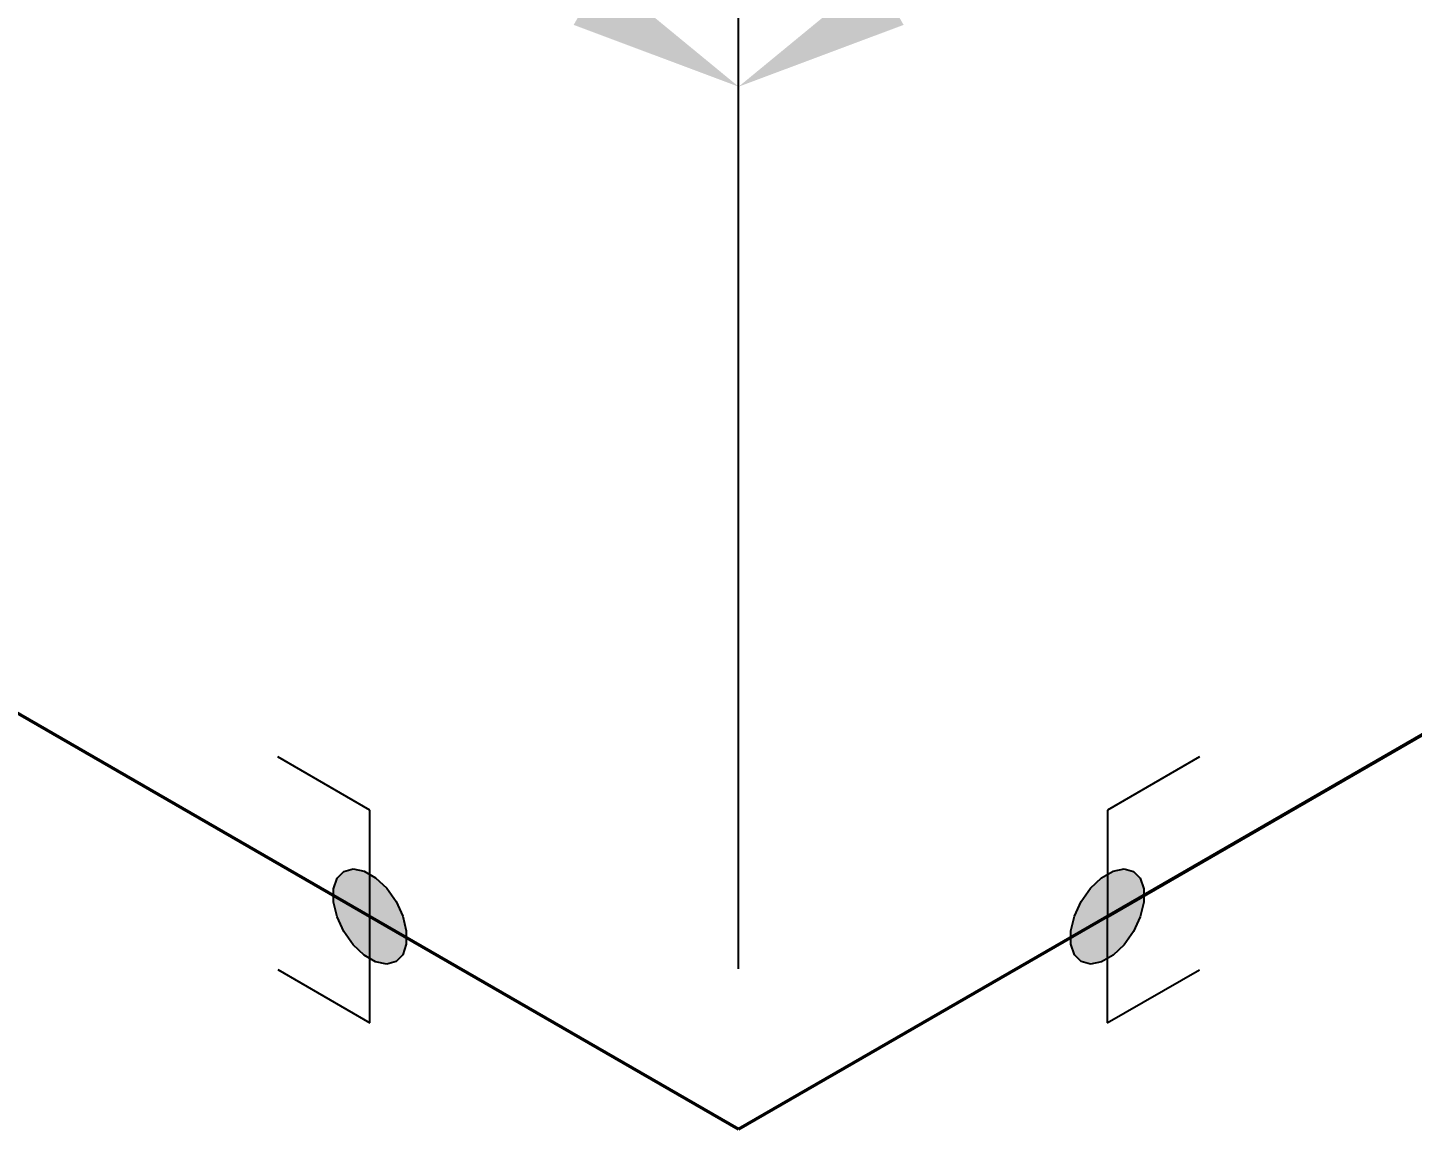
# Model space of a CAD drawing. Header units: millimetres. Extents: x 0 to 594, y 0 to 420.
# Drawn here: x 217.09 to 237.01, y 274.15 to 290 of the extents above; entities that cross this region are included whole.
import ezdxf

# ---------------------------------------------------------------- set-up
doc = ezdxf.new("R2010")
doc.units = ezdxf.units.MM
doc.header["$LTSCALE"] = 0.25
doc.layers.add('용접', color=1, linetype='Continuous')
doc.layers.add('치수', color=1, linetype='Continuous')
doc.layers.add('파이프 작은 보어', color=30, linetype='Continuous', lineweight=50)
doc.styles.add('AdskIsoMetric', font='arial.ttf', dxfattribs={"width": 0.8, "height": 2.5})
doc.styles.add('AdskIsoMetric-30', font='arial.ttf', dxfattribs={"width": 0.8, "height": 2.5})
doc.styles.add('AdskIsoMetric30', font='arial.ttf', dxfattribs={"width": 0.8, "oblique": 30, "height": 2.5})
doc.dimstyles.new('AdskIsoMetric', dxfattribs={"dimtxt": 2.5, "dimasz": 2.5, "dimexe": 1, "dimexo": 2, "dimgap": 0.8, "dimtad": 1, "dimdec": 0, "dimrnd": 1, "dimzin": 0, "dimdsep": 46, "dimtxsty": 'AdskIsoMetric', "dimcen": 0, "dimclrt": 7, "dimadec": 0, "dimazin": 0, "dimtfac": 1, "dimtdec": 0, "dimtmove": 1, "dimatfit": 3, "dimfxl": 0, "dimfrac": 2, "dimtolj": 1, "dimtzin": 0, "dimarcsym": 0})

# ---------------------------------------------------------------- blocks, each defined once
blk = doc.blocks.new('*D72')
at = {"layer": 'Defpoints', "color": 0}
for p in [(195.71, 307.403), (195.71, 292.403), (227.318, 274.155)]:
    blk.add_point(p, dxfattribs=at)
at = {"layer": '치수', "color": 0, "lineweight": -2}
for p, q in [((195.71, 294.713), (195.71, 308.558)), ((225.153, 290.405), (197.875, 306.153)), ((227.318, 276.464), (227.318, 290.309))]:
    blk.add_line(p, q, dxfattribs=at)
at = {"layer": '치수', "color": 0}
for points in [[(198.084, 306.514), (197.667, 305.793), (195.71, 307.403)], [(225.361, 290.765), (224.945, 290.044), (227.318, 289.155)]]:
    blk.add_solid(points, dxfattribs=at)
at = {"layer": '치수', "color": 7, "insert": (211.514, 300.896), "char_height": 2.5, "attachment_point": 5, "rotation": 330, "style": 'AdskIsoMetric-30'}
blk.add_mtext('\\A1;1455', dxfattribs=at)
blk = doc.blocks.new('*D73')
at = {"layer": 'Defpoints', "color": 0}
for p in [(255.381, 290.357), (227.318, 289.155), (227.318, 274.155)]:
    blk.add_point(p, dxfattribs=at)
at = {"layer": '치수', "color": 0, "lineweight": -2}
for p, q in [((255.381, 292.666), (255.381, 306.512)), ((253.216, 304.107), (229.483, 290.405)), ((227.318, 276.464), (227.318, 290.309))]:
    blk.add_line(p, q, dxfattribs=at)
at = {"layer": '치수', "color": 0}
for points in [[(253.008, 304.468), (253.425, 303.746), (255.381, 305.357)], [(229.275, 290.765), (229.691, 290.044), (227.318, 289.155)]]:
    blk.add_solid(points, dxfattribs=at)
at = {"layer": '치수', "color": 7, "insert": (244.869, 301.905), "char_height": 2.5, "attachment_point": 5, "rotation": 30, "style": 'AdskIsoMetric30'}
blk.add_mtext('\\A1;4792', dxfattribs=at)
blk = doc.blocks.new('엘보우-15-Iso2DSkew90')
at = {"color": 0, "linetype": 'ByBlock', "lineweight": -2, "extrusion": (-3.53781e-09, -0.816497, -0.57735)}
for p, q in [((0, 0), (-5.303, 3.062)), ((5.303, 3.062), (0, 0)), ((0, 0), (0, 0))]:
    blk.add_line(p, q, dxfattribs=at)
blk = doc.blocks.new('SocketWeld-1-IsoRight')
blk.add_hatch(color=256).paths.add_polyline_path([(0.0055, 0.0371), (0.0057, 0.0369), (0.006, 0.0367), (0.0062, 0.0365), (0.0064, 0.0363), (0.0066, 0.0361), (0.0068, 0.0359), (0.007, 0.0357), (0.0072, 0.0355), (0.0075, 0.0353), (0.0077, 0.0351), (0.0079, 0.0349), (0.0081, 0.0347), (0.0083, 0.0345), (0.0085, 0.0343), (0.0088, 0.0341), (0.009, 0.0339), (0.0092, 0.0337), (0.0094, 0.0334), (0.0096, 0.0332), (0.0098, 0.033), (0.01, 0.0328), (0.0103, 0.0326), (0.0105, 0.0324), (0.0107, 0.0322), (0.0109, 0.032), (0.0111, 0.0318), (0.0113, 0.0316), (0.0115, 0.0314), (0.0118, 0.0312), (0.012, 0.031), (0.0122, 0.0308), (0.0124, 0.0306), (0.0126, 0.0304), (0.0128, 0.0302), (0.013, 0.03), (0.0133, 0.0298), (0.0135, 0.0296), (0.0137, 0.0294), (0.0139, 0.0292), (0.0141, 0.0289), (0.0143, 0.0287), (0.0145, 0.0285), (0.0148, 0.0283), (0.015, 0.0281), (0.0152, 0.0279), (0.0154, 0.0277), (0.0156, 0.0275), (0.0158, 0.0273), (0.0161, 0.0271), (0.0161, 0.0271), (0.0162, 0.0268), (0.0164, 0.0266), (0.0166, 0.0263), (0.0168, 0.0261), (0.017, 0.0258), (0.0171, 0.0256), (0.0173, 0.0253), (0.0175, 0.025), (0.0177, 0.0248), (0.0179, 0.0245), (0.0181, 0.0243), (0.0182, 0.024), (0.0184, 0.0237), (0.0186, 0.0235), (0.0188, 0.0232), (0.019, 0.023), (0.0192, 0.0227), (0.0193, 0.0225), (0.0195, 0.0222), (0.0197, 0.0219), (0.0199, 0.0217), (0.0201, 0.0214), (0.0203, 0.0212), (0.0204, 0.0209), (0.0206, 0.0206), (0.0208, 0.0204), (0.021, 0.0201), (0.0212, 0.0199), (0.0213, 0.0196), (0.0215, 0.0193), (0.0217, 0.0191), (0.0219, 0.0188), (0.0221, 0.0186), (0.0223, 0.0183), (0.0224, 0.0181), (0.0226, 0.0178), (0.0228, 0.0175), (0.023, 0.0173), (0.0232, 0.017), (0.0234, 0.0168), (0.0235, 0.0165), (0.0237, 0.0162), (0.0239, 0.016), (0.0241, 0.0157), (0.0243, 0.0155), (0.0245, 0.0152), (0.0246, 0.015), (0.0248, 0.0147), (0.025, 0.0144), (0.025, 0.0144), (0.0251, 0.0141), (0.0253, 0.0139), (0.0254, 0.0136), (0.0255, 0.0133), (0.0257, 0.013), (0.0258, 0.0127), (0.0259, 0.0124), (0.0261, 0.0121), (0.0262, 0.0118), (0.0263, 0.0116), (0.0265, 0.0113), (0.0266, 0.011), (0.0267, 0.0107), (0.0269, 0.0104), (0.027, 0.0101), (0.0271, 0.0098), (0.0273, 0.0095), (0.0274, 0.0093), (0.0275, 0.009), (0.0277, 0.0087), (0.0278, 0.0084), (0.0279, 0.0081), (0.0281, 0.0078), (0.0282, 0.0075), (0.0283, 0.0072), (0.0284, 0.007), (0.0286, 0.0067), (0.0287, 0.0064), (0.0288, 0.0061), (0.029, 0.0058), (0.0291, 0.0055), (0.0292, 0.0052), (0.0294, 0.0049), (0.0295, 0.0047), (0.0296, 0.0044), (0.0298, 0.0041), (0.0299, 0.0038), (0.03, 0.0035), (0.0302, 0.0032), (0.0303, 0.0029), (0.0304, 0.0026), (0.0306, 0.0024), (0.0307, 0.0021), (0.0308, 0.0018), (0.031, 0.0015), (0.0311, 0.0012), (0.0312, 0.0009), (0.0314, 0.0006), (0.0315, 0.0003), (0.0315, 0.0003), (0.0316, 0.0001), (0.0316, -0.0002), (0.0317, -0.0005), (0.0318, -0.0008), (0.0319, -0.0011), (0.0319, -0.0014), (0.032, -0.0017), (0.0321, -0.002), (0.0321, -0.0022), (0.0322, -0.0025), (0.0323, -0.0028), (0.0323, -0.0031), (0.0324, -0.0034), (0.0325, -0.0037), (0.0325, -0.004), (0.0326, -0.0043), (0.0327, -0.0046), (0.0328, -0.0048), (0.0328, -0.0051), (0.0329, -0.0054), (0.033, -0.0057), (0.033, -0.006), (0.0331, -0.0063), (0.0332, -0.0066), (0.0332, -0.0069), (0.0333, -0.0071), (0.0334, -0.0074), (0.0335, -0.0077), (0.0335, -0.008), (0.0336, -0.0083), (0.0337, -0.0086), (0.0337, -0.0089), (0.0338, -0.0092), (0.0339, -0.0095), (0.0339, -0.0097), (0.034, -0.01), (0.0341, -0.0103), (0.0342, -0.0106), (0.0342, -0.0109), (0.0343, -0.0112), (0.0344, -0.0115), (0.0344, -0.0118), (0.0345, -0.012), (0.0346, -0.0123), (0.0346, -0.0126), (0.0347, -0.0129), (0.0348, -0.0132), (0.0349, -0.0135), (0.0349, -0.0138), (0.0349, -0.0138), (0.0349, -0.014), (0.0349, -0.0143), (0.0349, -0.0146), (0.0349, -0.0148), (0.0349, -0.0151), (0.0349, -0.0153), (0.0349, -0.0156), (0.0349, -0.0159), (0.0349, -0.0161), (0.0349, -0.0164), (0.0349, -0.0166), (0.0349, -0.0169), (0.0349, -0.0172), (0.0349, -0.0174), (0.0349, -0.0177), (0.0349, -0.0179), (0.0349, -0.0182), (0.0349, -0.0185), (0.0349, -0.0187), (0.0349, -0.019), (0.0349, -0.0192), (0.0349, -0.0195), (0.0349, -0.0198), (0.0349, -0.02), (0.0349, -0.0203), (0.0349, -0.0206), (0.0349, -0.0208), (0.0349, -0.0211), (0.0349, -0.0213), (0.0349, -0.0216), (0.0349, -0.0219), (0.0349, -0.0221), (0.0349, -0.0224), (0.0349, -0.0226), (0.0349, -0.0229), (0.0349, -0.0232), (0.0349, -0.0234), (0.0349, -0.0237), (0.0349, -0.0239), (0.0349, -0.0242), (0.0349, -0.0245), (0.0349, -0.0247), (0.0349, -0.025), (0.0349, -0.0252), (0.0349, -0.0255), (0.0349, -0.0258), (0.0349, -0.026), (0.0349, -0.0263), (0.0349, -0.0265), (0.0349, -0.0265), (0.0349, -0.0268), (0.0348, -0.027), (0.0347, -0.0272), (0.0346, -0.0274), (0.0346, -0.0276), (0.0345, -0.0278), (0.0344, -0.028), (0.0344, -0.0282), (0.0343, -0.0284), (0.0342, -0.0286), (0.0342, -0.0288), (0.0341, -0.029), (0.034, -0.0292), (0.0339, -0.0295), (0.0339, -0.0297), (0.0338, -0.0299), (0.0337, -0.0301), (0.0337, -0.0303), (0.0336, -0.0305), (0.0335, -0.0307), (0.0335, -0.0309), (0.0334, -0.0311), (0.0333, -0.0313), (0.0332, -0.0315), (0.0332, -0.0317), (0.0331, -0.0319), (0.033, -0.0322), (0.033, -0.0324), (0.0329, -0.0326), (0.0328, -0.0328), (0.0328, -0.033), (0.0327, -0.0332), (0.0326, -0.0334), (0.0325, -0.0336), (0.0325, -0.0338), (0.0324, -0.034), (0.0323, -0.0342), (0.0323, -0.0344), (0.0322, -0.0346), (0.0321, -0.0349), (0.0321, -0.0351), (0.032, -0.0353), (0.0319, -0.0355), (0.0319, -0.0357), (0.0318, -0.0359), (0.0317, -0.0361), (0.0316, -0.0363), (0.0316, -0.0365), (0.0315, -0.0367), (0.0315, -0.0367), (0.0314, -0.0369), (0.0312, -0.037), (0.0311, -0.0371), (0.031, -0.0373), (0.0308, -0.0374), (0.0307, -0.0375), (0.0306, -0.0377), (0.0304, -0.0378), (0.0303, -0.0379), (0.0302, -0.0381), (0.03, -0.0382), (0.0299, -0.0383), (0.0298, -0.0385), (0.0296, -0.0386), (0.0295, -0.0387), (0.0294, -0.0389), (0.0292, -0.039), (0.0291, -0.0391), (0.029, -0.0393), (0.0288, -0.0394), (0.0287, -0.0395), (0.0286, -0.0397), (0.0284, -0.0398), (0.0283, -0.0399), (0.0282, -0.0401), (0.0281, -0.0402), (0.0279, -0.0403), (0.0278, -0.0405), (0.0277, -0.0406), (0.0275, -0.0408), (0.0274, -0.0409), (0.0273, -0.041), (0.0271, -0.0412), (0.027, -0.0413), (0.0269, -0.0414), (0.0267, -0.0416), (0.0266, -0.0417), (0.0265, -0.0418), (0.0263, -0.042), (0.0262, -0.0421), (0.0261, -0.0422), (0.0259, -0.0424), (0.0258, -0.0425), (0.0257, -0.0426), (0.0255, -0.0428), (0.0254, -0.0429), (0.0253, -0.043), (0.0251, -0.0432), (0.025, -0.0433), (0.025, -0.0433), (0.0248, -0.0433), (0.0246, -0.0434), (0.0245, -0.0434), (0.0243, -0.0435), (0.0241, -0.0435), (0.0239, -0.0436), (0.0237, -0.0436), (0.0235, -0.0437), (0.0234, -0.0437), (0.0232, -0.0438), (0.023, -0.0438), (0.0228, -0.0439), (0.0226, -0.0439), (0.0224, -0.044), (0.0223, -0.044), (0.0221, -0.0441), (0.0219, -0.0441), (0.0217, -0.0442), (0.0215, -0.0442), (0.0213, -0.0443), (0.0212, -0.0443), (0.021, -0.0444), (0.0208, -0.0444), (0.0206, -0.0444), (0.0204, -0.0445), (0.0203, -0.0445), (0.0201, -0.0446), (0.0199, -0.0446), (0.0197, -0.0447), (0.0195, -0.0447), (0.0193, -0.0448), (0.0192, -0.0448), (0.019, -0.0449), (0.0188, -0.0449), (0.0186, -0.045), (0.0184, -0.045), (0.0182, -0.0451), (0.0181, -0.0451), (0.0179, -0.0452), (0.0177, -0.0452), (0.0175, -0.0453), (0.0173, -0.0453), (0.0171, -0.0454), (0.017, -0.0454), (0.0168, -0.0455), (0.0166, -0.0455), (0.0164, -0.0455), (0.0162, -0.0456), (0.0161, -0.0456), (0.0161, -0.0456), (0.0158, -0.0456), (0.0156, -0.0456), (0.0154, -0.0455), (0.0152, -0.0455), (0.015, -0.0454), (0.0148, -0.0454), (0.0145, -0.0453), (0.0143, -0.0453), (0.0141, -0.0453), (0.0139, -0.0452), (0.0137, -0.0452), (0.0135, -0.0451), (0.0133, -0.0451), (0.013, -0.045), (0.0128, -0.045), (0.0126, -0.0449), (0.0124, -0.0449), (0.0122, -0.0449), (0.012, -0.0448), (0.0118, -0.0448), (0.0115, -0.0447), (0.0113, -0.0447), (0.0111, -0.0446), (0.0109, -0.0446), (0.0107, -0.0446), (0.0105, -0.0445), (0.0103, -0.0445), (0.01, -0.0444), (0.0098, -0.0444), (0.0096, -0.0443), (0.0094, -0.0443), (0.0092, -0.0443), (0.009, -0.0442), (0.0088, -0.0442), (0.0085, -0.0441), (0.0083, -0.0441), (0.0081, -0.044), (0.0079, -0.044), (0.0077, -0.0439), (0.0075, -0.0439), (0.0072, -0.0439), (0.007, -0.0438), (0.0068, -0.0438), (0.0066, -0.0437), (0.0064, -0.0437), (0.0062, -0.0436), (0.006, -0.0436), (0.0057, -0.0436), (0.0055, -0.0435), (0.0055, -0.0435), (0.0053, -0.0434), (0.0051, -0.0433), (0.0049, -0.0431), (0.0046, -0.043), (0.0044, -0.0429), (0.0042, -0.0427), (0.004, -0.0426), (0.0037, -0.0425), (0.0035, -0.0423), (0.0033, -0.0422), (0.003, -0.0421), (0.0028, -0.042), (0.0026, -0.0418), (0.0024, -0.0417), (0.0021, -0.0416), (0.0019, -0.0414), (0.0017, -0.0413), (0.0015, -0.0412), (0.0012, -0.041), (0.001, -0.0409), (0.0008, -0.0408), (0.0006, -0.0406), (0.0003, -0.0405), (0.0001, -0.0404), (-0.0001, -0.0403), (-0.0003, -0.0401), (-0.0006, -0.04), (-0.0008, -0.0399), (-0.001, -0.0397), (-0.0012, -0.0396), (-0.0015, -0.0395), (-0.0017, -0.0393), (-0.0019, -0.0392), (-0.0021, -0.0391), (-0.0024, -0.039), (-0.0026, -0.0388), (-0.0028, -0.0387), (-0.003, -0.0386), (-0.0033, -0.0384), (-0.0035, -0.0383), (-0.0037, -0.0382), (-0.004, -0.038), (-0.0042, -0.0379), (-0.0044, -0.0378), (-0.0046, -0.0377), (-0.0049, -0.0375), (-0.0051, -0.0374), (-0.0053, -0.0373), (-0.0055, -0.0371), (-0.0055, -0.0371), (-0.0057, -0.0369), (-0.006, -0.0367), (-0.0062, -0.0365), (-0.0064, -0.0363), (-0.0066, -0.0361), (-0.0068, -0.0359), (-0.007, -0.0357), (-0.0072, -0.0355), (-0.0075, -0.0353), (-0.0077, -0.0351), (-0.0079, -0.0349), (-0.0081, -0.0347), (-0.0083, -0.0345), (-0.0085, -0.0343), (-0.0088, -0.0341), (-0.009, -0.0339), (-0.0092, -0.0337), (-0.0094, -0.0334), (-0.0096, -0.0332), (-0.0098, -0.033), (-0.01, -0.0328), (-0.0103, -0.0326), (-0.0105, -0.0324), (-0.0107, -0.0322), (-0.0109, -0.032), (-0.0111, -0.0318), (-0.0113, -0.0316), (-0.0115, -0.0314), (-0.0118, -0.0312), (-0.012, -0.031), (-0.0122, -0.0308), (-0.0124, -0.0306), (-0.0126, -0.0304), (-0.0128, -0.0302), (-0.013, -0.03), (-0.0133, -0.0298), (-0.0135, -0.0296), (-0.0137, -0.0294), (-0.0139, -0.0292), (-0.0141, -0.0289), (-0.0143, -0.0287), (-0.0145, -0.0285), (-0.0148, -0.0283), (-0.015, -0.0281), (-0.0152, -0.0279), (-0.0154, -0.0277), (-0.0156, -0.0275), (-0.0158, -0.0273), (-0.0161, -0.0271), (-0.0161, -0.0271), (-0.0162, -0.0268), (-0.0164, -0.0266), (-0.0166, -0.0263), (-0.0168, -0.0261), (-0.017, -0.0258), (-0.0171, -0.0256), (-0.0173, -0.0253), (-0.0175, -0.025), (-0.0177, -0.0248), (-0.0179, -0.0245), (-0.0181, -0.0243), (-0.0182, -0.024), (-0.0184, -0.0237), (-0.0186, -0.0235), (-0.0188, -0.0232), (-0.019, -0.023), (-0.0192, -0.0227), (-0.0193, -0.0225), (-0.0195, -0.0222), (-0.0197, -0.0219), (-0.0199, -0.0217), (-0.0201, -0.0214), (-0.0203, -0.0212), (-0.0204, -0.0209), (-0.0206, -0.0206), (-0.0208, -0.0204), (-0.021, -0.0201), (-0.0212, -0.0199), (-0.0213, -0.0196), (-0.0215, -0.0193), (-0.0217, -0.0191), (-0.0219, -0.0188), (-0.0221, -0.0186), (-0.0223, -0.0183), (-0.0224, -0.0181), (-0.0226, -0.0178), (-0.0228, -0.0175), (-0.023, -0.0173), (-0.0232, -0.017), (-0.0234, -0.0168), (-0.0235, -0.0165), (-0.0237, -0.0162), (-0.0239, -0.016), (-0.0241, -0.0157), (-0.0243, -0.0155), (-0.0245, -0.0152), (-0.0246, -0.015), (-0.0248, -0.0147), (-0.025, -0.0144), (-0.025, -0.0144), (-0.0251, -0.0141), (-0.0253, -0.0139), (-0.0254, -0.0136), (-0.0255, -0.0133), (-0.0257, -0.013), (-0.0258, -0.0127), (-0.0259, -0.0124), (-0.0261, -0.0121), (-0.0262, -0.0118), (-0.0263, -0.0116), (-0.0265, -0.0113), (-0.0266, -0.011), (-0.0267, -0.0107), (-0.0269, -0.0104), (-0.027, -0.0101), (-0.0271, -0.0098), (-0.0273, -0.0095), (-0.0274, -0.0093), (-0.0275, -0.009), (-0.0277, -0.0087), (-0.0278, -0.0084), (-0.0279, -0.0081), (-0.0281, -0.0078), (-0.0282, -0.0075), (-0.0283, -0.0072), (-0.0284, -0.007), (-0.0286, -0.0067), (-0.0287, -0.0064), (-0.0288, -0.0061), (-0.029, -0.0058), (-0.0291, -0.0055), (-0.0292, -0.0052), (-0.0294, -0.0049), (-0.0295, -0.0047), (-0.0296, -0.0044), (-0.0298, -0.0041), (-0.0299, -0.0038), (-0.03, -0.0035), (-0.0302, -0.0032), (-0.0303, -0.0029), (-0.0304, -0.0026), (-0.0306, -0.0024), (-0.0307, -0.0021), (-0.0308, -0.0018), (-0.031, -0.0015), (-0.0311, -0.0012), (-0.0312, -0.0009), (-0.0314, -0.0006), (-0.0315, -0.0003), (-0.0315, -0.0003), (-0.0316, -0.0001), (-0.0316, 0.0002), (-0.0317, 0.0005), (-0.0318, 0.0008), (-0.0319, 0.0011), (-0.0319, 0.0014), (-0.032, 0.0017), (-0.0321, 0.002), (-0.0321, 0.0022), (-0.0322, 0.0025), (-0.0323, 0.0028), (-0.0323, 0.0031), (-0.0324, 0.0034), (-0.0325, 0.0037), (-0.0325, 0.004), (-0.0326, 0.0043), (-0.0327, 0.0046), (-0.0328, 0.0048), (-0.0328, 0.0051), (-0.0329, 0.0054), (-0.033, 0.0057), (-0.033, 0.006), (-0.0331, 0.0063), (-0.0332, 0.0066), (-0.0332, 0.0069), (-0.0333, 0.0071), (-0.0334, 0.0074), (-0.0335, 0.0077), (-0.0335, 0.008), (-0.0336, 0.0083), (-0.0337, 0.0086), (-0.0337, 0.0089), (-0.0338, 0.0092), (-0.0339, 0.0095), (-0.0339, 0.0097), (-0.034, 0.01), (-0.0341, 0.0103), (-0.0342, 0.0106), (-0.0342, 0.0109), (-0.0343, 0.0112), (-0.0344, 0.0115), (-0.0344, 0.0118), (-0.0345, 0.012), (-0.0346, 0.0123), (-0.0346, 0.0126), (-0.0347, 0.0129), (-0.0348, 0.0132), (-0.0349, 0.0135), (-0.0349, 0.0138), (-0.0349, 0.0138), (-0.0349, 0.014), (-0.0349, 0.0143), (-0.0349, 0.0146), (-0.0349, 0.0148), (-0.0349, 0.0151), (-0.0349, 0.0153), (-0.0349, 0.0156), (-0.0349, 0.0159), (-0.0349, 0.0161), (-0.0349, 0.0164), (-0.0349, 0.0166), (-0.0349, 0.0169), (-0.0349, 0.0172), (-0.0349, 0.0174), (-0.0349, 0.0177), (-0.0349, 0.0179), (-0.0349, 0.0182), (-0.0349, 0.0185), (-0.0349, 0.0187), (-0.0349, 0.019), (-0.0349, 0.0192), (-0.0349, 0.0195), (-0.0349, 0.0198), (-0.0349, 0.02), (-0.0349, 0.0203), (-0.0349, 0.0206), (-0.0349, 0.0208), (-0.0349, 0.0211), (-0.0349, 0.0213), (-0.0349, 0.0216), (-0.0349, 0.0219), (-0.0349, 0.0221), (-0.0349, 0.0224), (-0.0349, 0.0226), (-0.0349, 0.0229), (-0.0349, 0.0232), (-0.0349, 0.0234), (-0.0349, 0.0237), (-0.0349, 0.0239), (-0.0349, 0.0242), (-0.0349, 0.0245), (-0.0349, 0.0247), (-0.0349, 0.025), (-0.0349, 0.0252), (-0.0349, 0.0255), (-0.0349, 0.0258), (-0.0349, 0.026), (-0.0349, 0.0263), (-0.0349, 0.0265), (-0.0349, 0.0265), (-0.0349, 0.0268), (-0.0348, 0.027), (-0.0347, 0.0272), (-0.0346, 0.0274), (-0.0346, 0.0276), (-0.0345, 0.0278), (-0.0344, 0.028), (-0.0344, 0.0282), (-0.0343, 0.0284), (-0.0342, 0.0286), (-0.0342, 0.0288), (-0.0341, 0.029), (-0.034, 0.0292), (-0.0339, 0.0295), (-0.0339, 0.0297), (-0.0338, 0.0299), (-0.0337, 0.0301), (-0.0337, 0.0303), (-0.0336, 0.0305), (-0.0335, 0.0307), (-0.0335, 0.0309), (-0.0334, 0.0311), (-0.0333, 0.0313), (-0.0332, 0.0315), (-0.0332, 0.0317), (-0.0331, 0.0319), (-0.033, 0.0322), (-0.033, 0.0324), (-0.0329, 0.0326), (-0.0328, 0.0328), (-0.0328, 0.033), (-0.0327, 0.0332), (-0.0326, 0.0334), (-0.0325, 0.0336), (-0.0325, 0.0338), (-0.0324, 0.034), (-0.0323, 0.0342), (-0.0323, 0.0344), (-0.0322, 0.0346), (-0.0321, 0.0349), (-0.0321, 0.0351), (-0.032, 0.0353), (-0.0319, 0.0355), (-0.0319, 0.0357), (-0.0318, 0.0359), (-0.0317, 0.0361), (-0.0316, 0.0363), (-0.0316, 0.0365), (-0.0315, 0.0367), (-0.0315, 0.0367), (-0.0314, 0.0369), (-0.0312, 0.037), (-0.0311, 0.0371), (-0.031, 0.0373), (-0.0308, 0.0374), (-0.0307, 0.0375), (-0.0306, 0.0377), (-0.0304, 0.0378), (-0.0303, 0.0379), (-0.0302, 0.0381), (-0.03, 0.0382), (-0.0299, 0.0383), (-0.0298, 0.0385), (-0.0296, 0.0386), (-0.0295, 0.0387), (-0.0294, 0.0389), (-0.0292, 0.039), (-0.0291, 0.0391), (-0.029, 0.0393), (-0.0288, 0.0394), (-0.0287, 0.0395), (-0.0286, 0.0397), (-0.0284, 0.0398), (-0.0283, 0.0399), (-0.0282, 0.0401), (-0.0281, 0.0402), (-0.0279, 0.0403), (-0.0278, 0.0405), (-0.0277, 0.0406), (-0.0275, 0.0408), (-0.0274, 0.0409), (-0.0273, 0.041), (-0.0271, 0.0412), (-0.027, 0.0413), (-0.0269, 0.0414), (-0.0267, 0.0416), (-0.0266, 0.0417), (-0.0265, 0.0418), (-0.0263, 0.042), (-0.0262, 0.0421), (-0.0261, 0.0422), (-0.0259, 0.0424), (-0.0258, 0.0425), (-0.0257, 0.0426), (-0.0255, 0.0428), (-0.0254, 0.0429), (-0.0253, 0.043), (-0.0251, 0.0432), (-0.025, 0.0433), (-0.025, 0.0433), (-0.0248, 0.0433), (-0.0246, 0.0434), (-0.0245, 0.0434), (-0.0243, 0.0435), (-0.0241, 0.0435), (-0.0239, 0.0436), (-0.0237, 0.0436), (-0.0235, 0.0437), (-0.0234, 0.0437), (-0.0232, 0.0438), (-0.023, 0.0438), (-0.0228, 0.0439), (-0.0226, 0.0439), (-0.0224, 0.044), (-0.0223, 0.044), (-0.0221, 0.0441), (-0.0219, 0.0441), (-0.0217, 0.0442), (-0.0215, 0.0442), (-0.0213, 0.0443), (-0.0212, 0.0443), (-0.021, 0.0444), (-0.0208, 0.0444), (-0.0206, 0.0444), (-0.0204, 0.0445), (-0.0203, 0.0445), (-0.0201, 0.0446), (-0.0199, 0.0446), (-0.0197, 0.0447), (-0.0195, 0.0447), (-0.0193, 0.0448), (-0.0192, 0.0448), (-0.019, 0.0449), (-0.0188, 0.0449), (-0.0186, 0.045), (-0.0184, 0.045), (-0.0182, 0.0451), (-0.0181, 0.0451), (-0.0179, 0.0452), (-0.0177, 0.0452), (-0.0175, 0.0453), (-0.0173, 0.0453), (-0.0171, 0.0454), (-0.017, 0.0454), (-0.0168, 0.0455), (-0.0166, 0.0455), (-0.0164, 0.0455), (-0.0162, 0.0456), (-0.0161, 0.0456), (-0.0161, 0.0456), (-0.0158, 0.0456), (-0.0156, 0.0456), (-0.0154, 0.0455), (-0.0152, 0.0455), (-0.015, 0.0454), (-0.0148, 0.0454), (-0.0145, 0.0453), (-0.0143, 0.0453), (-0.0141, 0.0453), (-0.0139, 0.0452), (-0.0137, 0.0452), (-0.0135, 0.0451), (-0.0133, 0.0451), (-0.013, 0.045), (-0.0128, 0.045), (-0.0126, 0.0449), (-0.0124, 0.0449), (-0.0122, 0.0449), (-0.012, 0.0448), (-0.0118, 0.0448), (-0.0115, 0.0447), (-0.0113, 0.0447), (-0.0111, 0.0446), (-0.0109, 0.0446), (-0.0107, 0.0446), (-0.0105, 0.0445), (-0.0103, 0.0445), (-0.01, 0.0444), (-0.0098, 0.0444), (-0.0096, 0.0443), (-0.0094, 0.0443), (-0.0092, 0.0443), (-0.009, 0.0442), (-0.0088, 0.0442), (-0.0085, 0.0441), (-0.0083, 0.0441), (-0.0081, 0.044), (-0.0079, 0.044), (-0.0077, 0.0439), (-0.0075, 0.0439), (-0.0072, 0.0439), (-0.007, 0.0438), (-0.0068, 0.0438), (-0.0066, 0.0437), (-0.0064, 0.0437), (-0.0062, 0.0436), (-0.006, 0.0436), (-0.0057, 0.0436), (-0.0055, 0.0435), (-0.0055, 0.0435), (-0.0053, 0.0434), (-0.0051, 0.0433), (-0.0049, 0.0431), (-0.0046, 0.043), (-0.0044, 0.0429), (-0.0042, 0.0427), (-0.004, 0.0426), (-0.0037, 0.0425), (-0.0035, 0.0423), (-0.0033, 0.0422), (-0.003, 0.0421), (-0.0028, 0.042), (-0.0026, 0.0418), (-0.0024, 0.0417), (-0.0021, 0.0416), (-0.0019, 0.0414), (-0.0017, 0.0413), (-0.0015, 0.0412), (-0.0012, 0.041), (-0.001, 0.0409), (-0.0008, 0.0408), (-0.0006, 0.0406), (-0.0003, 0.0405), (-0.0001, 0.0404), (0.0001, 0.0403), (0.0003, 0.0401), (0.0006, 0.04), (0.0008, 0.0399), (0.001, 0.0397), (0.0012, 0.0396), (0.0015, 0.0395), (0.0017, 0.0393), (0.0019, 0.0392), (0.0021, 0.0391), (0.0024, 0.039), (0.0026, 0.0388), (0.0028, 0.0387), (0.003, 0.0386), (0.0033, 0.0384), (0.0035, 0.0383), (0.0037, 0.0382), (0.004, 0.038), (0.0042, 0.0379), (0.0044, 0.0378), (0.0046, 0.0377), (0.0049, 0.0375), (0.0051, 0.0374), (0.0053, 0.0373)], flags=0)
at = {"color": 0, "linetype": 'ByBlock', "lineweight": -2, "extrusion": (0.707107, 0.408248, -0.57735)}
for p, q in [((0, 0.1021), (-0.0884, 0.1531)), ((0, -0.1021), (0, 0.1021)), ((-0.0315, 0.0367), (-0.025, 0.0433)), ((-0.025, 0.0433), (-0.0161, 0.0456)), ((-0.0161, 0.0456), (-0.0055, 0.0435)), ((-0.0055, 0.0435), (0.0055, 0.0371)), ((-0.0349, 0.0265), (-0.0315, 0.0367)), ((0.0055, 0.0371), (0.0161, 0.0271)), ((0.0161, 0.0271), (0.025, 0.0144)), ((-0.0349, 0.0138), (-0.0349, 0.0265)), ((-0.0315, -0.0003), (-0.0349, 0.0138)), ((0.025, 0.0144), (0.0315, 0.0003)), ((0.0315, 0.0003), (0.0349, -0.0138)), ((-0.025, -0.0144), (-0.0315, -0.0003)), ((-0.0161, -0.0271), (-0.025, -0.0144)), ((0.0349, -0.0265), (0.0315, -0.0367)), ((0.0349, -0.0138), (0.0349, -0.0265)), ((-0.0055, -0.0371), (-0.0161, -0.0271)), ((0.0055, -0.0435), (-0.0055, -0.0371)), ((0.0315, -0.0367), (0.025, -0.0433)), ((-0.0884, -0.051), (0, -0.1021)), ((0.0161, -0.0456), (0.0055, -0.0435)), ((0.025, -0.0433), (0.0161, -0.0456))]:
    blk.add_line(p, q, dxfattribs=at)
blk = doc.blocks.new('SocketWeld-2-IsoLeft')
blk.add_hatch(color=256).paths.add_polyline_path([(0.0405, 0.017), (0.0406, 0.0168), (0.0407, 0.0166), (0.0409, 0.0165), (0.041, 0.0163), (0.0412, 0.0161), (0.0413, 0.016), (0.0415, 0.0158), (0.0416, 0.0157), (0.0418, 0.0155), (0.0419, 0.0153), (0.042, 0.0152), (0.0422, 0.015), (0.0423, 0.0148), (0.0425, 0.0147), (0.0426, 0.0145), (0.0428, 0.0143), (0.0429, 0.0142), (0.0431, 0.014), (0.0432, 0.0138), (0.0433, 0.0137), (0.0435, 0.0135), (0.0436, 0.0134), (0.0438, 0.0132), (0.0439, 0.013), (0.0441, 0.0129), (0.0442, 0.0127), (0.0444, 0.0125), (0.0445, 0.0124), (0.0447, 0.0122), (0.0448, 0.012), (0.0449, 0.0119), (0.0451, 0.0117), (0.0452, 0.0115), (0.0454, 0.0114), (0.0455, 0.0112), (0.0457, 0.0111), (0.0458, 0.0109), (0.046, 0.0107), (0.0461, 0.0106), (0.0462, 0.0104), (0.0464, 0.0102), (0.0465, 0.0101), (0.0467, 0.0099), (0.0468, 0.0097), (0.047, 0.0096), (0.0471, 0.0094), (0.0473, 0.0092), (0.0474, 0.0091), (0.0476, 0.0089), (0.0476, 0.0089), (0.0476, 0.0087), (0.0477, 0.0086), (0.0477, 0.0084), (0.0478, 0.0082), (0.0478, 0.008), (0.0479, 0.0078), (0.0479, 0.0076), (0.048, 0.0075), (0.048, 0.0073), (0.0481, 0.0071), (0.0481, 0.0069), (0.0482, 0.0067), (0.0482, 0.0066), (0.0483, 0.0064), (0.0483, 0.0062), (0.0484, 0.006), (0.0484, 0.0058), (0.0485, 0.0056), (0.0485, 0.0055), (0.0486, 0.0053), (0.0486, 0.0051), (0.0487, 0.0049), (0.0487, 0.0047), (0.0488, 0.0046), (0.0488, 0.0044), (0.0489, 0.0042), (0.0489, 0.004), (0.049, 0.0038), (0.049, 0.0036), (0.0491, 0.0035), (0.0491, 0.0033), (0.0492, 0.0031), (0.0492, 0.0029), (0.0493, 0.0027), (0.0493, 0.0025), (0.0494, 0.0024), (0.0494, 0.0022), (0.0495, 0.002), (0.0495, 0.0018), (0.0496, 0.0016), (0.0496, 0.0015), (0.0497, 0.0013), (0.0497, 0.0011), (0.0498, 0.0009), (0.0498, 0.0007), (0.0499, 0.0005), (0.0499, 0.0004), (0.05, 0.0002), (0.05, 0), (0.05, 0), (0.05, -0.0002), (0.0499, -0.0004), (0.0499, -0.0005), (0.0498, -0.0007), (0.0498, -0.0009), (0.0497, -0.0011), (0.0497, -0.0013), (0.0496, -0.0015), (0.0496, -0.0016), (0.0495, -0.0018), (0.0495, -0.002), (0.0494, -0.0022), (0.0494, -0.0024), (0.0493, -0.0025), (0.0493, -0.0027), (0.0492, -0.0029), (0.0492, -0.0031), (0.0491, -0.0033), (0.0491, -0.0035), (0.049, -0.0036), (0.049, -0.0038), (0.0489, -0.004), (0.0489, -0.0042), (0.0488, -0.0044), (0.0488, -0.0046), (0.0487, -0.0047), (0.0487, -0.0049), (0.0486, -0.0051), (0.0486, -0.0053), (0.0485, -0.0055), (0.0485, -0.0056), (0.0484, -0.0058), (0.0484, -0.006), (0.0483, -0.0062), (0.0483, -0.0064), (0.0482, -0.0066), (0.0482, -0.0067), (0.0481, -0.0069), (0.0481, -0.0071), (0.048, -0.0073), (0.048, -0.0075), (0.0479, -0.0076), (0.0479, -0.0078), (0.0478, -0.008), (0.0478, -0.0082), (0.0477, -0.0084), (0.0477, -0.0086), (0.0476, -0.0087), (0.0476, -0.0089), (0.0476, -0.0089), (0.0474, -0.0091), (0.0473, -0.0092), (0.0471, -0.0094), (0.047, -0.0096), (0.0468, -0.0097), (0.0467, -0.0099), (0.0465, -0.0101), (0.0464, -0.0102), (0.0462, -0.0104), (0.0461, -0.0106), (0.046, -0.0107), (0.0458, -0.0109), (0.0457, -0.0111), (0.0455, -0.0112), (0.0454, -0.0114), (0.0452, -0.0115), (0.0451, -0.0117), (0.0449, -0.0119), (0.0448, -0.012), (0.0447, -0.0122), (0.0445, -0.0124), (0.0444, -0.0125), (0.0442, -0.0127), (0.0441, -0.0129), (0.0439, -0.013), (0.0438, -0.0132), (0.0436, -0.0134), (0.0435, -0.0135), (0.0433, -0.0137), (0.0432, -0.0138), (0.0431, -0.014), (0.0429, -0.0142), (0.0428, -0.0143), (0.0426, -0.0145), (0.0425, -0.0147), (0.0423, -0.0148), (0.0422, -0.015), (0.042, -0.0152), (0.0419, -0.0153), (0.0418, -0.0155), (0.0416, -0.0157), (0.0415, -0.0158), (0.0413, -0.016), (0.0412, -0.0161), (0.041, -0.0163), (0.0409, -0.0165), (0.0407, -0.0166), (0.0406, -0.0168), (0.0405, -0.017), (0.0405, -0.017), (0.0402, -0.0171), (0.04, -0.0172), (0.0398, -0.0174), (0.0395, -0.0175), (0.0393, -0.0176), (0.0391, -0.0177), (0.0389, -0.0179), (0.0386, -0.018), (0.0384, -0.0181), (0.0382, -0.0183), (0.038, -0.0184), (0.0377, -0.0185), (0.0375, -0.0187), (0.0373, -0.0188), (0.0371, -0.0189), (0.0368, -0.0191), (0.0366, -0.0192), (0.0364, -0.0193), (0.0362, -0.0194), (0.0359, -0.0196), (0.0357, -0.0197), (0.0355, -0.0198), (0.0353, -0.02), (0.035, -0.0201), (0.0348, -0.0202), (0.0346, -0.0204), (0.0344, -0.0205), (0.0341, -0.0206), (0.0339, -0.0207), (0.0337, -0.0209), (0.0335, -0.021), (0.0332, -0.0211), (0.033, -0.0213), (0.0328, -0.0214), (0.0325, -0.0215), (0.0323, -0.0217), (0.0321, -0.0218), (0.0319, -0.0219), (0.0316, -0.0221), (0.0314, -0.0222), (0.0312, -0.0223), (0.031, -0.0224), (0.0307, -0.0226), (0.0305, -0.0227), (0.0303, -0.0228), (0.0301, -0.023), (0.0298, -0.0231), (0.0296, -0.0232), (0.0294, -0.0234), (0.0294, -0.0234), (0.0291, -0.0234), (0.0288, -0.0235), (0.0285, -0.0236), (0.0283, -0.0237), (0.028, -0.0238), (0.0277, -0.0239), (0.0274, -0.0239), (0.0271, -0.024), (0.0268, -0.0241), (0.0265, -0.0242), (0.0263, -0.0243), (0.026, -0.0244), (0.0257, -0.0244), (0.0254, -0.0245), (0.0251, -0.0246), (0.0248, -0.0247), (0.0246, -0.0248), (0.0243, -0.0249), (0.024, -0.0249), (0.0237, -0.025), (0.0234, -0.0251), (0.0231, -0.0252), (0.0228, -0.0253), (0.0226, -0.0254), (0.0223, -0.0254), (0.022, -0.0255), (0.0217, -0.0256), (0.0214, -0.0257), (0.0211, -0.0258), (0.0209, -0.0259), (0.0206, -0.0259), (0.0203, -0.026), (0.02, -0.0261), (0.0197, -0.0262), (0.0194, -0.0263), (0.0191, -0.0264), (0.0189, -0.0265), (0.0186, -0.0265), (0.0183, -0.0266), (0.018, -0.0267), (0.0177, -0.0268), (0.0174, -0.0269), (0.0172, -0.027), (0.0169, -0.027), (0.0166, -0.0271), (0.0163, -0.0272), (0.016, -0.0273), (0.0157, -0.0274), (0.0155, -0.0275), (0.0155, -0.0275), (0.0151, -0.0275), (0.0148, -0.0275), (0.0145, -0.0275), (0.0142, -0.0276), (0.0139, -0.0276), (0.0136, -0.0276), (0.0132, -0.0277), (0.0129, -0.0277), (0.0126, -0.0277), (0.0123, -0.0277), (0.012, -0.0278), (0.0117, -0.0278), (0.0114, -0.0278), (0.011, -0.0279), (0.0107, -0.0279), (0.0104, -0.0279), (0.0101, -0.0279), (0.0098, -0.028), (0.0095, -0.028), (0.0091, -0.028), (0.0088, -0.0281), (0.0085, -0.0281), (0.0082, -0.0281), (0.0079, -0.0281), (0.0076, -0.0282), (0.0073, -0.0282), (0.0069, -0.0282), (0.0066, -0.0283), (0.0063, -0.0283), (0.006, -0.0283), (0.0057, -0.0283), (0.0054, -0.0284), (0.005, -0.0284), (0.0047, -0.0284), (0.0044, -0.0285), (0.0041, -0.0285), (0.0038, -0.0285), (0.0035, -0.0286), (0.0032, -0.0286), (0.0028, -0.0286), (0.0025, -0.0286), (0.0022, -0.0287), (0.0019, -0.0287), (0.0016, -0.0287), (0.0013, -0.0288), (0.0009, -0.0288), (0.0006, -0.0288), (0.0003, -0.0288), (0, -0.0289), (0, -0.0289), (-0.0003, -0.0288), (-0.0006, -0.0288), (-0.0009, -0.0288), (-0.0013, -0.0288), (-0.0016, -0.0287), (-0.0019, -0.0287), (-0.0022, -0.0287), (-0.0025, -0.0286), (-0.0028, -0.0286), (-0.0032, -0.0286), (-0.0035, -0.0286), (-0.0038, -0.0285), (-0.0041, -0.0285), (-0.0044, -0.0285), (-0.0047, -0.0284), (-0.005, -0.0284), (-0.0054, -0.0284), (-0.0057, -0.0283), (-0.006, -0.0283), (-0.0063, -0.0283), (-0.0066, -0.0283), (-0.0069, -0.0282), (-0.0073, -0.0282), (-0.0076, -0.0282), (-0.0079, -0.0281), (-0.0082, -0.0281), (-0.0085, -0.0281), (-0.0088, -0.0281), (-0.0091, -0.028), (-0.0095, -0.028), (-0.0098, -0.028), (-0.0101, -0.0279), (-0.0104, -0.0279), (-0.0107, -0.0279), (-0.011, -0.0279), (-0.0114, -0.0278), (-0.0117, -0.0278), (-0.012, -0.0278), (-0.0123, -0.0277), (-0.0126, -0.0277), (-0.0129, -0.0277), (-0.0132, -0.0277), (-0.0136, -0.0276), (-0.0139, -0.0276), (-0.0142, -0.0276), (-0.0145, -0.0275), (-0.0148, -0.0275), (-0.0151, -0.0275), (-0.0155, -0.0275), (-0.0155, -0.0275), (-0.0157, -0.0274), (-0.016, -0.0273), (-0.0163, -0.0272), (-0.0166, -0.0271), (-0.0169, -0.027), (-0.0172, -0.027), (-0.0174, -0.0269), (-0.0177, -0.0268), (-0.018, -0.0267), (-0.0183, -0.0266), (-0.0186, -0.0265), (-0.0189, -0.0265), (-0.0191, -0.0264), (-0.0194, -0.0263), (-0.0197, -0.0262), (-0.02, -0.0261), (-0.0203, -0.026), (-0.0206, -0.0259), (-0.0209, -0.0259), (-0.0211, -0.0258), (-0.0214, -0.0257), (-0.0217, -0.0256), (-0.022, -0.0255), (-0.0223, -0.0254), (-0.0226, -0.0254), (-0.0228, -0.0253), (-0.0231, -0.0252), (-0.0234, -0.0251), (-0.0237, -0.025), (-0.024, -0.0249), (-0.0243, -0.0249), (-0.0246, -0.0248), (-0.0248, -0.0247), (-0.0251, -0.0246), (-0.0254, -0.0245), (-0.0257, -0.0244), (-0.026, -0.0244), (-0.0263, -0.0243), (-0.0265, -0.0242), (-0.0268, -0.0241), (-0.0271, -0.024), (-0.0274, -0.0239), (-0.0277, -0.0239), (-0.028, -0.0238), (-0.0283, -0.0237), (-0.0285, -0.0236), (-0.0288, -0.0235), (-0.0291, -0.0234), (-0.0294, -0.0234), (-0.0294, -0.0234), (-0.0296, -0.0232), (-0.0298, -0.0231), (-0.0301, -0.023), (-0.0303, -0.0228), (-0.0305, -0.0227), (-0.0307, -0.0226), (-0.031, -0.0224), (-0.0312, -0.0223), (-0.0314, -0.0222), (-0.0316, -0.0221), (-0.0319, -0.0219), (-0.0321, -0.0218), (-0.0323, -0.0217), (-0.0325, -0.0215), (-0.0328, -0.0214), (-0.033, -0.0213), (-0.0332, -0.0211), (-0.0335, -0.021), (-0.0337, -0.0209), (-0.0339, -0.0207), (-0.0341, -0.0206), (-0.0344, -0.0205), (-0.0346, -0.0204), (-0.0348, -0.0202), (-0.035, -0.0201), (-0.0353, -0.02), (-0.0355, -0.0198), (-0.0357, -0.0197), (-0.0359, -0.0196), (-0.0362, -0.0194), (-0.0364, -0.0193), (-0.0366, -0.0192), (-0.0368, -0.0191), (-0.0371, -0.0189), (-0.0373, -0.0188), (-0.0375, -0.0187), (-0.0377, -0.0185), (-0.038, -0.0184), (-0.0382, -0.0183), (-0.0384, -0.0181), (-0.0386, -0.018), (-0.0389, -0.0179), (-0.0391, -0.0177), (-0.0393, -0.0176), (-0.0395, -0.0175), (-0.0398, -0.0174), (-0.04, -0.0172), (-0.0402, -0.0171), (-0.0405, -0.017), (-0.0405, -0.017), (-0.0406, -0.0168), (-0.0407, -0.0166), (-0.0409, -0.0165), (-0.041, -0.0163), (-0.0412, -0.0161), (-0.0413, -0.016), (-0.0415, -0.0158), (-0.0416, -0.0157), (-0.0418, -0.0155), (-0.0419, -0.0153), (-0.042, -0.0152), (-0.0422, -0.015), (-0.0423, -0.0148), (-0.0425, -0.0147), (-0.0426, -0.0145), (-0.0428, -0.0143), (-0.0429, -0.0142), (-0.0431, -0.014), (-0.0432, -0.0138), (-0.0433, -0.0137), (-0.0435, -0.0135), (-0.0436, -0.0134), (-0.0438, -0.0132), (-0.0439, -0.013), (-0.0441, -0.0129), (-0.0442, -0.0127), (-0.0444, -0.0125), (-0.0445, -0.0124), (-0.0447, -0.0122), (-0.0448, -0.012), (-0.0449, -0.0119), (-0.0451, -0.0117), (-0.0452, -0.0115), (-0.0454, -0.0114), (-0.0455, -0.0112), (-0.0457, -0.0111), (-0.0458, -0.0109), (-0.046, -0.0107), (-0.0461, -0.0106), (-0.0462, -0.0104), (-0.0464, -0.0102), (-0.0465, -0.0101), (-0.0467, -0.0099), (-0.0468, -0.0097), (-0.047, -0.0096), (-0.0471, -0.0094), (-0.0473, -0.0092), (-0.0474, -0.0091), (-0.0476, -0.0089), (-0.0476, -0.0089), (-0.0476, -0.0087), (-0.0477, -0.0086), (-0.0477, -0.0084), (-0.0478, -0.0082), (-0.0478, -0.008), (-0.0479, -0.0078), (-0.0479, -0.0076), (-0.048, -0.0075), (-0.048, -0.0073), (-0.0481, -0.0071), (-0.0481, -0.0069), (-0.0482, -0.0067), (-0.0482, -0.0066), (-0.0483, -0.0064), (-0.0483, -0.0062), (-0.0484, -0.006), (-0.0484, -0.0058), (-0.0485, -0.0056), (-0.0485, -0.0055), (-0.0486, -0.0053), (-0.0486, -0.0051), (-0.0487, -0.0049), (-0.0487, -0.0047), (-0.0488, -0.0046), (-0.0488, -0.0044), (-0.0489, -0.0042), (-0.0489, -0.004), (-0.049, -0.0038), (-0.049, -0.0036), (-0.0491, -0.0035), (-0.0491, -0.0033), (-0.0492, -0.0031), (-0.0492, -0.0029), (-0.0493, -0.0027), (-0.0493, -0.0025), (-0.0494, -0.0024), (-0.0494, -0.0022), (-0.0495, -0.002), (-0.0495, -0.0018), (-0.0496, -0.0016), (-0.0496, -0.0015), (-0.0497, -0.0013), (-0.0497, -0.0011), (-0.0498, -0.0009), (-0.0498, -0.0007), (-0.0499, -0.0005), (-0.0499, -0.0004), (-0.05, -0.0002), (-0.05, 0), (-0.05, 0), (-0.05, 0.0002), (-0.0499, 0.0004), (-0.0499, 0.0005), (-0.0498, 0.0007), (-0.0498, 0.0009), (-0.0497, 0.0011), (-0.0497, 0.0013), (-0.0496, 0.0015), (-0.0496, 0.0016), (-0.0495, 0.0018), (-0.0495, 0.002), (-0.0494, 0.0022), (-0.0494, 0.0024), (-0.0493, 0.0025), (-0.0493, 0.0027), (-0.0492, 0.0029), (-0.0492, 0.0031), (-0.0491, 0.0033), (-0.0491, 0.0035), (-0.049, 0.0036), (-0.049, 0.0038), (-0.0489, 0.004), (-0.0489, 0.0042), (-0.0488, 0.0044), (-0.0488, 0.0046), (-0.0487, 0.0047), (-0.0487, 0.0049), (-0.0486, 0.0051), (-0.0486, 0.0053), (-0.0485, 0.0055), (-0.0485, 0.0056), (-0.0484, 0.0058), (-0.0484, 0.006), (-0.0483, 0.0062), (-0.0483, 0.0064), (-0.0482, 0.0066), (-0.0482, 0.0067), (-0.0481, 0.0069), (-0.0481, 0.0071), (-0.048, 0.0073), (-0.048, 0.0075), (-0.0479, 0.0076), (-0.0479, 0.0078), (-0.0478, 0.008), (-0.0478, 0.0082), (-0.0477, 0.0084), (-0.0477, 0.0086), (-0.0476, 0.0087), (-0.0476, 0.0089), (-0.0476, 0.0089), (-0.0474, 0.0091), (-0.0473, 0.0092), (-0.0471, 0.0094), (-0.047, 0.0096), (-0.0468, 0.0097), (-0.0467, 0.0099), (-0.0465, 0.0101), (-0.0464, 0.0102), (-0.0462, 0.0104), (-0.0461, 0.0106), (-0.046, 0.0107), (-0.0458, 0.0109), (-0.0457, 0.0111), (-0.0455, 0.0112), (-0.0454, 0.0114), (-0.0452, 0.0115), (-0.0451, 0.0117), (-0.0449, 0.0119), (-0.0448, 0.012), (-0.0447, 0.0122), (-0.0445, 0.0124), (-0.0444, 0.0125), (-0.0442, 0.0127), (-0.0441, 0.0129), (-0.0439, 0.013), (-0.0438, 0.0132), (-0.0436, 0.0134), (-0.0435, 0.0135), (-0.0433, 0.0137), (-0.0432, 0.0138), (-0.0431, 0.014), (-0.0429, 0.0142), (-0.0428, 0.0143), (-0.0426, 0.0145), (-0.0425, 0.0147), (-0.0423, 0.0148), (-0.0422, 0.015), (-0.042, 0.0152), (-0.0419, 0.0153), (-0.0418, 0.0155), (-0.0416, 0.0157), (-0.0415, 0.0158), (-0.0413, 0.016), (-0.0412, 0.0161), (-0.041, 0.0163), (-0.0409, 0.0165), (-0.0407, 0.0166), (-0.0406, 0.0168), (-0.0405, 0.017), (-0.0405, 0.017), (-0.0402, 0.0171), (-0.04, 0.0172), (-0.0398, 0.0174), (-0.0395, 0.0175), (-0.0393, 0.0176), (-0.0391, 0.0177), (-0.0389, 0.0179), (-0.0386, 0.018), (-0.0384, 0.0181), (-0.0382, 0.0183), (-0.038, 0.0184), (-0.0377, 0.0185), (-0.0375, 0.0187), (-0.0373, 0.0188), (-0.0371, 0.0189), (-0.0368, 0.0191), (-0.0366, 0.0192), (-0.0364, 0.0193), (-0.0362, 0.0194), (-0.0359, 0.0196), (-0.0357, 0.0197), (-0.0355, 0.0198), (-0.0353, 0.02), (-0.035, 0.0201), (-0.0348, 0.0202), (-0.0346, 0.0204), (-0.0344, 0.0205), (-0.0341, 0.0206), (-0.0339, 0.0207), (-0.0337, 0.0209), (-0.0335, 0.021), (-0.0332, 0.0211), (-0.033, 0.0213), (-0.0328, 0.0214), (-0.0325, 0.0215), (-0.0323, 0.0217), (-0.0321, 0.0218), (-0.0319, 0.0219), (-0.0316, 0.0221), (-0.0314, 0.0222), (-0.0312, 0.0223), (-0.031, 0.0224), (-0.0307, 0.0226), (-0.0305, 0.0227), (-0.0303, 0.0228), (-0.0301, 0.023), (-0.0298, 0.0231), (-0.0296, 0.0232), (-0.0294, 0.0234), (-0.0294, 0.0234), (-0.0291, 0.0234), (-0.0288, 0.0235), (-0.0285, 0.0236), (-0.0283, 0.0237), (-0.028, 0.0238), (-0.0277, 0.0239), (-0.0274, 0.0239), (-0.0271, 0.024), (-0.0268, 0.0241), (-0.0265, 0.0242), (-0.0263, 0.0243), (-0.026, 0.0244), (-0.0257, 0.0244), (-0.0254, 0.0245), (-0.0251, 0.0246), (-0.0248, 0.0247), (-0.0246, 0.0248), (-0.0243, 0.0249), (-0.024, 0.0249), (-0.0237, 0.025), (-0.0234, 0.0251), (-0.0231, 0.0252), (-0.0228, 0.0253), (-0.0226, 0.0254), (-0.0223, 0.0254), (-0.022, 0.0255), (-0.0217, 0.0256), (-0.0214, 0.0257), (-0.0211, 0.0258), (-0.0209, 0.0259), (-0.0206, 0.0259), (-0.0203, 0.026), (-0.02, 0.0261), (-0.0197, 0.0262), (-0.0194, 0.0263), (-0.0191, 0.0264), (-0.0189, 0.0265), (-0.0186, 0.0265), (-0.0183, 0.0266), (-0.018, 0.0267), (-0.0177, 0.0268), (-0.0174, 0.0269), (-0.0172, 0.027), (-0.0169, 0.027), (-0.0166, 0.0271), (-0.0163, 0.0272), (-0.016, 0.0273), (-0.0157, 0.0274), (-0.0155, 0.0275), (-0.0155, 0.0275), (-0.0151, 0.0275), (-0.0148, 0.0275), (-0.0145, 0.0275), (-0.0142, 0.0276), (-0.0139, 0.0276), (-0.0136, 0.0276), (-0.0132, 0.0277), (-0.0129, 0.0277), (-0.0126, 0.0277), (-0.0123, 0.0277), (-0.012, 0.0278), (-0.0117, 0.0278), (-0.0114, 0.0278), (-0.011, 0.0279), (-0.0107, 0.0279), (-0.0104, 0.0279), (-0.0101, 0.0279), (-0.0098, 0.028), (-0.0095, 0.028), (-0.0091, 0.028), (-0.0088, 0.0281), (-0.0085, 0.0281), (-0.0082, 0.0281), (-0.0079, 0.0281), (-0.0076, 0.0282), (-0.0073, 0.0282), (-0.0069, 0.0282), (-0.0066, 0.0283), (-0.0063, 0.0283), (-0.006, 0.0283), (-0.0057, 0.0283), (-0.0054, 0.0284), (-0.005, 0.0284), (-0.0047, 0.0284), (-0.0044, 0.0285), (-0.0041, 0.0285), (-0.0038, 0.0285), (-0.0035, 0.0286), (-0.0032, 0.0286), (-0.0028, 0.0286), (-0.0025, 0.0286), (-0.0022, 0.0287), (-0.0019, 0.0287), (-0.0016, 0.0287), (-0.0013, 0.0288), (-0.0009, 0.0288), (-0.0006, 0.0288), (-0.0003, 0.0288), (0, 0.0289), (0, 0.0289), (0.0003, 0.0288), (0.0006, 0.0288), (0.0009, 0.0288), (0.0013, 0.0288), (0.0016, 0.0287), (0.0019, 0.0287), (0.0022, 0.0287), (0.0025, 0.0286), (0.0028, 0.0286), (0.0032, 0.0286), (0.0035, 0.0286), (0.0038, 0.0285), (0.0041, 0.0285), (0.0044, 0.0285), (0.0047, 0.0284), (0.005, 0.0284), (0.0054, 0.0284), (0.0057, 0.0283), (0.006, 0.0283), (0.0063, 0.0283), (0.0066, 0.0283), (0.0069, 0.0282), (0.0073, 0.0282), (0.0076, 0.0282), (0.0079, 0.0281), (0.0082, 0.0281), (0.0085, 0.0281), (0.0088, 0.0281), (0.0091, 0.028), (0.0095, 0.028), (0.0098, 0.028), (0.0101, 0.0279), (0.0104, 0.0279), (0.0107, 0.0279), (0.011, 0.0279), (0.0114, 0.0278), (0.0117, 0.0278), (0.012, 0.0278), (0.0123, 0.0277), (0.0126, 0.0277), (0.0129, 0.0277), (0.0132, 0.0277), (0.0136, 0.0276), (0.0139, 0.0276), (0.0142, 0.0276), (0.0145, 0.0275), (0.0148, 0.0275), (0.0151, 0.0275), (0.0155, 0.0275), (0.0155, 0.0275), (0.0157, 0.0274), (0.016, 0.0273), (0.0163, 0.0272), (0.0166, 0.0271), (0.0169, 0.027), (0.0172, 0.027), (0.0174, 0.0269), (0.0177, 0.0268), (0.018, 0.0267), (0.0183, 0.0266), (0.0186, 0.0265), (0.0189, 0.0265), (0.0191, 0.0264), (0.0194, 0.0263), (0.0197, 0.0262), (0.02, 0.0261), (0.0203, 0.026), (0.0206, 0.0259), (0.0209, 0.0259), (0.0211, 0.0258), (0.0214, 0.0257), (0.0217, 0.0256), (0.022, 0.0255), (0.0223, 0.0254), (0.0226, 0.0254), (0.0228, 0.0253), (0.0231, 0.0252), (0.0234, 0.0251), (0.0237, 0.025), (0.024, 0.0249), (0.0243, 0.0249), (0.0246, 0.0248), (0.0248, 0.0247), (0.0251, 0.0246), (0.0254, 0.0245), (0.0257, 0.0244), (0.026, 0.0244), (0.0263, 0.0243), (0.0265, 0.0242), (0.0268, 0.0241), (0.0271, 0.024), (0.0274, 0.0239), (0.0277, 0.0239), (0.028, 0.0238), (0.0283, 0.0237), (0.0285, 0.0236), (0.0288, 0.0235), (0.0291, 0.0234), (0.0294, 0.0234), (0.0294, 0.0234), (0.0296, 0.0232), (0.0298, 0.0231), (0.0301, 0.023), (0.0303, 0.0228), (0.0305, 0.0227), (0.0307, 0.0226), (0.031, 0.0224), (0.0312, 0.0223), (0.0314, 0.0222), (0.0316, 0.0221), (0.0319, 0.0219), (0.0321, 0.0218), (0.0323, 0.0217), (0.0325, 0.0215), (0.0328, 0.0214), (0.033, 0.0213), (0.0332, 0.0211), (0.0335, 0.021), (0.0337, 0.0209), (0.0339, 0.0207), (0.0341, 0.0206), (0.0344, 0.0205), (0.0346, 0.0204), (0.0348, 0.0202), (0.035, 0.0201), (0.0353, 0.02), (0.0355, 0.0198), (0.0357, 0.0197), (0.0359, 0.0196), (0.0362, 0.0194), (0.0364, 0.0193), (0.0366, 0.0192), (0.0368, 0.0191), (0.0371, 0.0189), (0.0373, 0.0188), (0.0375, 0.0187), (0.0377, 0.0185), (0.038, 0.0184), (0.0382, 0.0183), (0.0384, 0.0181), (0.0386, 0.018), (0.0389, 0.0179), (0.0391, 0.0177), (0.0393, 0.0176), (0.0395, 0.0175), (0.0398, 0.0174), (0.04, 0.0172), (0.0402, 0.0171)], flags=0)
at = {"color": 0, "linetype": 'ByBlock', "lineweight": -2, "extrusion": (0, -0.816497, -0.57735)}
for p, q in [((0.0884, 0.051), (0, 0.1021)), ((-0.0884, -0.051), (0.0884, 0.051)), ((-0.0294, 0.0234), (-0.0155, 0.0275)), ((-0.0155, 0.0275), (0, 0.0289)), ((0, 0.0289), (0.0155, 0.0275)), ((0.0155, 0.0275), (0.0294, 0.0234)), ((-0.0476, 0.0089), (-0.0405, 0.017)), ((-0.0405, 0.017), (-0.0294, 0.0234)), ((0.0294, 0.0234), (0.0405, 0.017)), ((0.0405, 0.017), (0.0476, 0.0089)), ((-0.1768, 0), (-0.0884, -0.051)), ((-0.05, 0), (-0.0476, 0.0089)), ((-0.0476, -0.0089), (-0.05, 0)), ((0.0476, 0.0089), (0.05, 0)), ((-0.0405, -0.017), (-0.0476, -0.0089)), ((0.0476, -0.0089), (0.0405, -0.017)), ((0.05, 0), (0.0476, -0.0089)), ((-0.0294, -0.0234), (-0.0405, -0.017)), ((-0.0155, -0.0275), (-0.0294, -0.0234)), ((0.0294, -0.0234), (0.0155, -0.0275)), ((0.0405, -0.017), (0.0294, -0.0234)), ((0, -0.0289), (-0.0155, -0.0275)), ((0.0155, -0.0275), (0, -0.0289))]:
    blk.add_line(p, q, dxfattribs=at)

msp = doc.modelspace()

# ---------------------------------------------------------------- linework, layer by layer
at = {"layer": '파이프 작은 보어'}
for points in [[(222.0147, 277.2165), (201.0136, 289.3415)], [(250.078, 287.2951), (232.6213, 277.2165)]]:
    msp.add_lwpolyline(points, dxfattribs=at)

# ---------------------------------------------------------------- block references
at = {"layer": '용접', "xscale": 15, "yscale": 15, "zscale": 15}
for name, p, rotation in [('SocketWeld-2-IsoLeft', (232.6213, 277.2165), 239.9999999391963), ('SocketWeld-1-IsoRight', (222.0147, 277.2165), 359.9999999392385)]:
    msp.add_blockref(name, p, dxfattribs=dict(at, rotation=rotation))
at = {"layer": '파이프 작은 보어'}
msp.add_blockref('엘보우-15-Iso2DSkew90', (227.318, 274.1546), dxfattribs=at)

# ---------------------------------------------------------------- dimensions: what is measured, and where the dimension line sits
at = {"layer": '치수'}
for base, p1, p2, angle, text, override, picture, middle in [((195.7103, 307.4034), (227.318, 274.1546), (195.7103, 292.4034), 150, '1455', {"dimtad": 0, "dimlfac": 39.862706, "dimtxsty": 'AdskIsoMetric-30', "dimse1": 0, "dimse2": 0, "dimsd1": 0, "dimsd2": 0, "dimtmove": 1}, '*D72', (211.5141, 300.8959)), ((227.318, 289.1546), (255.3813, 290.357), (227.318, 274.1546), 210, '4792', {"dimtad": 0, "dimlfac": 147.883874, "dimtxsty": 'AdskIsoMetric30', "dimse1": 0, "dimse2": 0, "dimsd1": 0, "dimsd2": 0, "dimtmove": 1}, '*D73', (244.8692, 301.9047))]:
    dim = msp.add_linear_dim(base=base, p1=p1, p2=p2, angle=angle, text=text, dimstyle='AdskIsoMetric', override=override, dxfattribs=at)
    dim.commit()
    dim.dimension.update_dxf_attribs({"geometry": picture, "text_midpoint": middle, "dimtype": 160})

doc.saveas('drawing.dxf')
